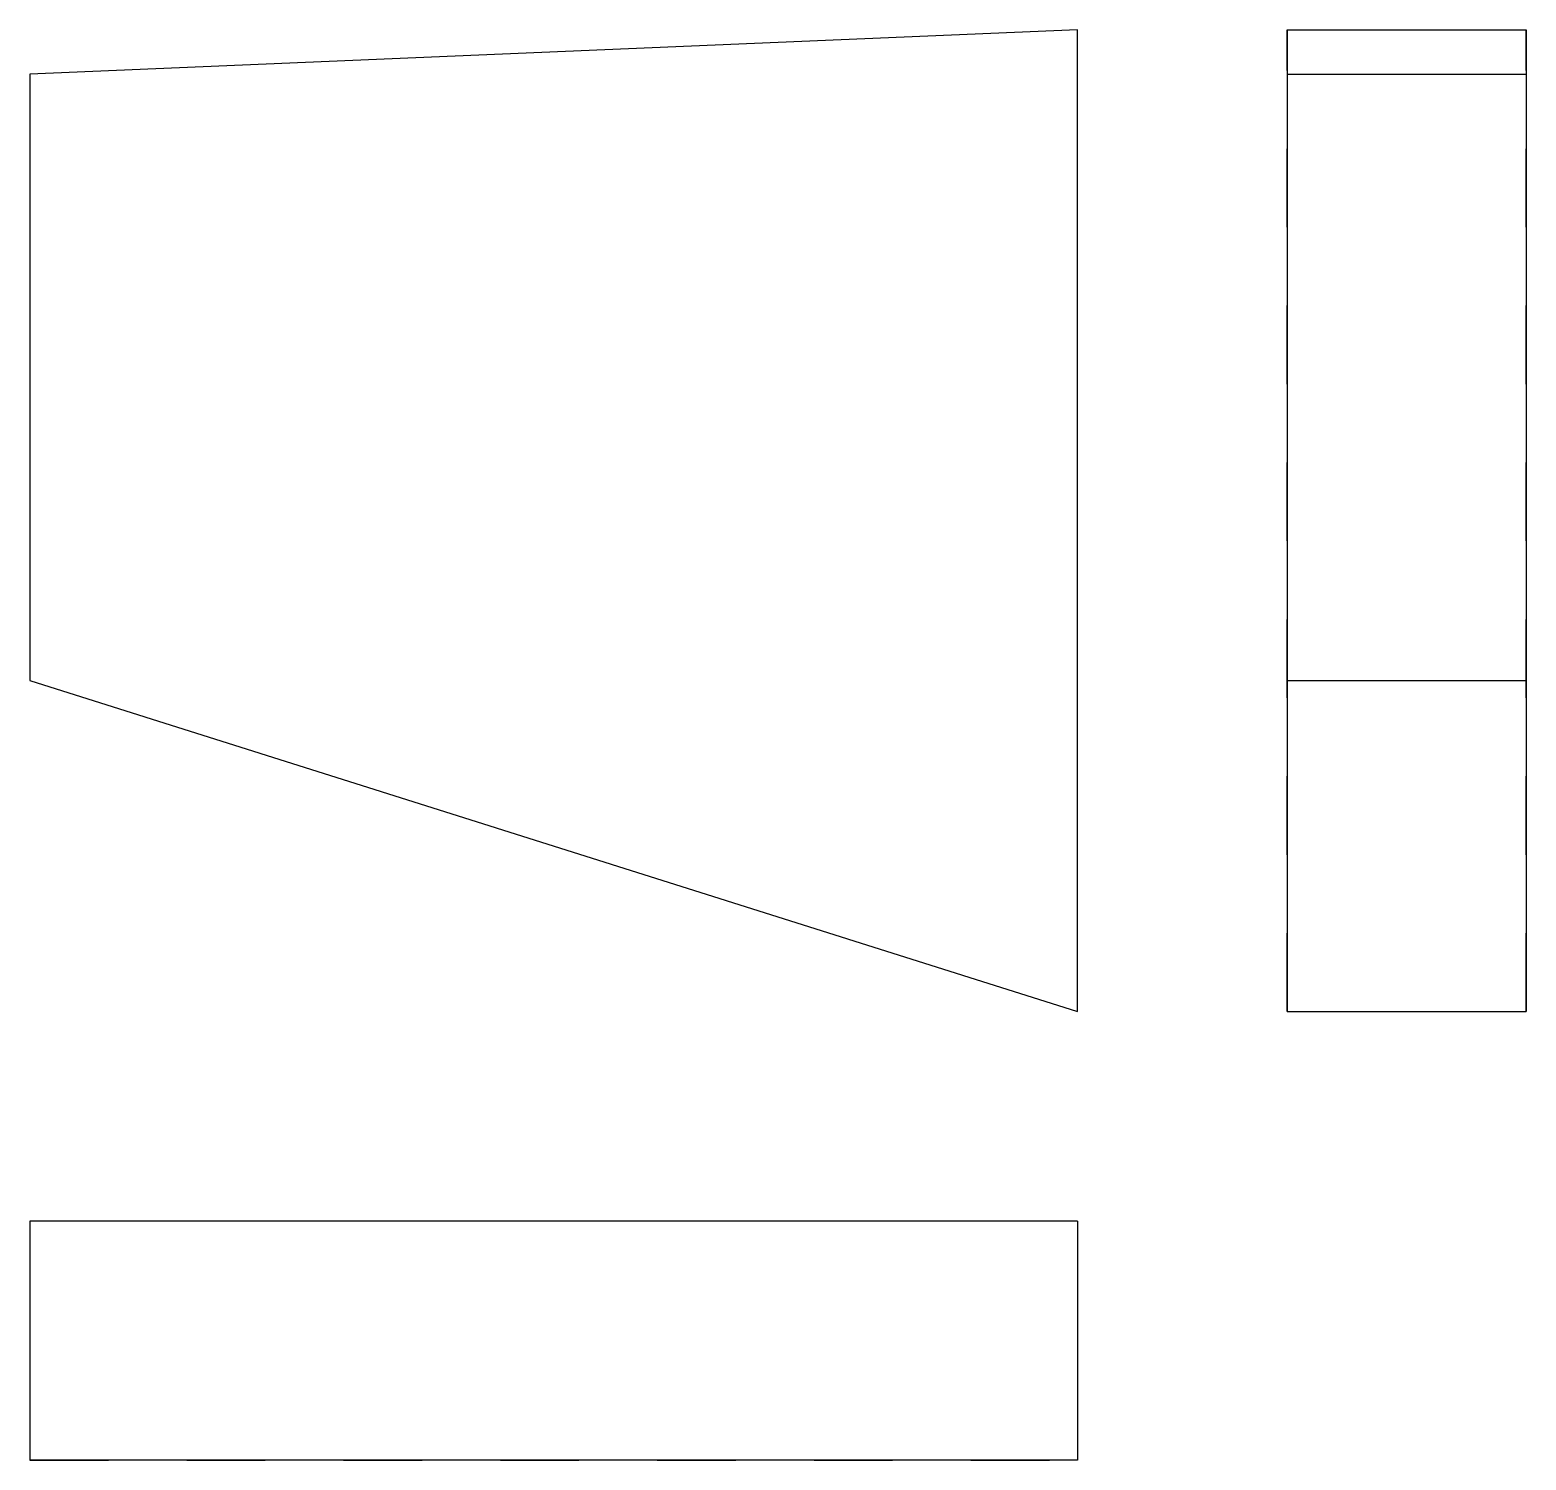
# Model space of a CAD drawing. Extents: x 0 to 1.91, y 0 to 1.82.
import ezdxf

# ---------------------------------------------------------------- set-up
doc = ezdxf.new("R2010")
doc.units = 0
doc.linetypes.add('HIDDEN', pattern=[0.066797, 0.044554, -0.022243])
for name, color, linetype in [('FRONT', 7, 'CONTINUOUS'), ('LEFT', 7, 'CONTINUOUS'), ('LEFT_HID', 7, 'HIDDEN'), ('TOP', 7, 'CONTINUOUS'), ('TOP_HID', 7, 'HIDDEN')]:
    doc.layers.add(name, color=color, linetype=linetype)

msp = doc.modelspace()

# ---------------------------------------------------------------- linework, layer by layer
at = {"layer": 'FRONT'}
for p, q in [((1.335938, 1.823438), (0, 1.767188)), ((1.335938, 0.571875), (1.335938, 1.823438)), ((0, 1.767188), (0, 0.99375)), ((0, 0.99375), (1.335938, 0.571875))]:
    msp.add_line(p, q, dxfattribs=at)
at = {"layer": 'LEFT'}
for p, q in [((1.603125, 1.823438), (1.907813, 1.823438)), ((1.603125, 1.823438), (1.603125, 1.767188)), ((1.907813, 1.823438), (1.907813, 1.767188)), ((1.603125, 1.767188), (1.907813, 1.767188)), ((1.603125, 1.767188), (1.603125, 0.99375)), ((1.907813, 1.767188), (1.907813, 0.99375)), ((1.603125, 0.99375), (1.907813, 0.99375)), ((1.603125, 0.99375), (1.603125, 0.571875)), ((1.907813, 0.99375), (1.907813, 0.571875)), ((1.603125, 0.571875), (1.907813, 0.571875))]:
    msp.add_line(p, q, dxfattribs=at)
at = {"layer": 'LEFT_HID', "linetype": 'HIDDEN'}
for p, q in [((1.603125, 0.571875), (1.603125, 1.823438)), ((1.907813, 0.571875), (1.907813, 1.823438))]:
    msp.add_line(p, q, dxfattribs=at)
at = {"layer": 'TOP'}
for p, q in [((0, 0.304688), (0, 0)), ((1.335938, 0.304688), (0, 0.304688)), ((1.335938, 0.304688), (1.335938, 0)), ((1.335938, 0), (0, 0))]:
    msp.add_line(p, q, dxfattribs=at)
at = {"layer": 'TOP_HID', "linetype": 'HIDDEN'}
msp.add_line((0, 0), (1.335938, 0), dxfattribs=at)

doc.saveas('drawing.dxf')
